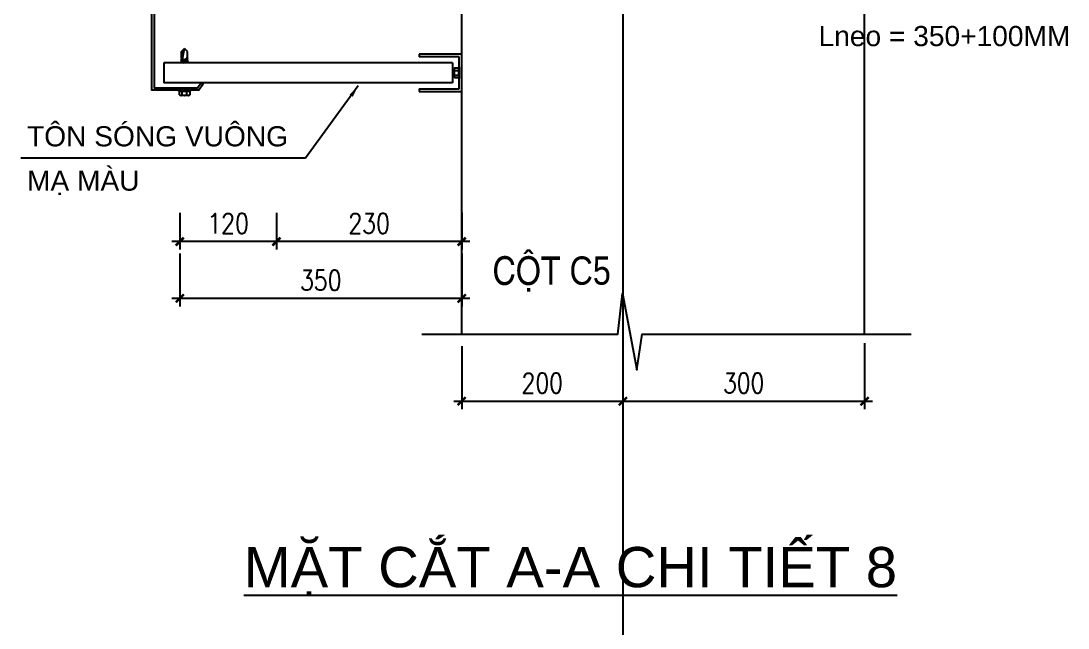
# Model space of a CAD drawing. Header units: inches. Extents: x 651127 to 1529722, y 768575 to 1021311.
# Drawn here: x 1240830 to 1253829, y 807685 to 815219 of the extents above; entities that cross this region are included whole.
import ezdxf
from ezdxf.enums import TextEntityAlignment as Align

# ---------------------------------------------------------------- set-up
doc = ezdxf.new("R2010")
doc.units = ezdxf.units.IN
doc.header["$LTSCALE"] = 1000
doc.header["$MEASUREMENT"] = 0
doc.linetypes.add('CENTER2', pattern=[1.125, 0.75, -0.125, 0.125, -0.125])
doc.layers.get('DEFPOINTS').update_dxf_attribs({"color": 8, "lineweight": 9})
for name, color, linetype in [('DWGshare.com_10', 7, 'Continuous'), ('DWGshare.com_16', 2, 'Continuous'), ('DWGshare.com_19', 136, 'Continuous'), ('DWGshare.com_25', 154, 'Continuous'), ('DWGshare.com_3', 7, 'Continuous'), ('DWGshare.com_32', 253, 'Continuous'), ('DWGshare.com_35', 9, 'Continuous'), ('DWGshare.com_4', 8, 'CENTER2')]:
    doc.layers.add(name, color=color, linetype=linetype)
doc.styles.add('DWGshare.com_14', font='romans.shx', dxfattribs={"width": 0.8})
doc.styles.add('DWGshare.com_3', font='VHELVEB.TTF')
doc.styles.add('DWGshare.com_4', font='romans.shx', dxfattribs={"width": 0.8})
doc.styles.add('DWGshare.com_5', font='VHELVCN.TTF')
doc.styles.add('DWGshare.com_6', font='VHELVEN.TTF')
doc.dimstyles.new('DWGshare.com_12', dxfattribs={"dimscale": 100, "dimtxt": 2, "dimasz": 1.5, "dimexe": 1.5, "dimexo": 1.5, "dimgap": 1, "dimtad": 1, "dimdec": 0, "dimlfac": 0.2, "dimzin": 0, "dimdsep": 46, "dimtxsty": 'DWGshare.com_14', "dimblk": 'DWGshare.com_1', "dimcen": 3, "dimdle": 1.5, "dimclrd": 256, "dimclre": 256, "dimclrt": 7, "dimadec": 0, "dimazin": 0, "dimtfac": 1, "dimtdec": 0, "dimtix": 1, "dimtmove": 2, "dimatfit": 3, "dimfxl": 1, "dimtolj": 1, "dimtzin": 0, "dimarcsym": 0})
doc.dimstyles.new('DWGshare.com_7', dxfattribs={"dimscale": 100, "dimtxt": 2.5, "dimasz": 1, "dimexe": 1, "dimexo": 1.5, "dimgap": 1, "dimtad": 1, "dimdec": 0, "dimlfac": 0.1, "dimzin": 0, "dimdsep": 46, "dimtxsty": 'DWGshare.com_4', "dimblk": 'DWGshare.com_1', "dimcen": 1.5, "dimdle": 1, "dimclrd": 256, "dimclre": 256, "dimclrt": 7, "dimadec": 0, "dimazin": 0, "dimtfac": 1, "dimtdec": 0, "dimtix": 1, "dimtmove": 2, "dimatfit": 3, "dimfxl": 1, "dimtolj": 1, "dimtzin": 0, "dimarcsym": 0})

# ---------------------------------------------------------------- blocks, each defined once
blk = doc.blocks.new('DWGshare.com_1')
at = {"color": 0, "linetype": 'ByBlock', "const_width": 0.3}
blk.add_lwpolyline([(-0.5, -0.5), (0.5, 0.5)], dxfattribs=at)
blk = doc.blocks.new('*D1031')
at = {"layer": 'DEFPOINTS', "color": 0, "ltscale": 100, "transparency": 16777216}
for p in [(1244002, 812989), (1246302, 812990), (1244002, 812481)]:
    blk.add_point(p, dxfattribs=at)
at = {"layer": 'DWGshare.com_19', "lineweight": -2, "ltscale": 100, "transparency": 16777216}
for p, q in [((1244002, 812839), (1244002, 812381)), ((1246302, 812840), (1246302, 812381)), ((1246402, 812481), (1243902, 812481))]:
    blk.add_line(p, q, dxfattribs=at)
at = {"layer": 'DWGshare.com_19', "lineweight": -2, "ltscale": 100, "transparency": 16777216, "xscale": 100, "yscale": 100, "zscale": 100, "rotation": 180}
blk.add_blockref('DWGshare.com_1', (1244002, 812481), dxfattribs=at)
at = {"layer": 'DWGshare.com_19', "lineweight": -2, "ltscale": 100, "transparency": 16777216, "xscale": 100, "yscale": 100, "zscale": 100}
blk.add_blockref('DWGshare.com_1', (1246302, 812481), dxfattribs=at)
at = {"layer": 'DWGshare.com_19', "color": 7, "ltscale": 100, "transparency": 16777216, "insert": (1245152, 812706), "char_height": 250, "attachment_point": 5, "style": 'DWGshare.com_4'}
blk.add_mtext('\\A1;230', dxfattribs=at)
blk = doc.blocks.new('*D1032')
at = {"layer": 'DEFPOINTS', "color": 0, "ltscale": 100, "transparency": 16777216}
for p in [(1242802, 812989), (1244002, 812989), (1242802, 812481)]:
    blk.add_point(p, dxfattribs=at)
at = {"layer": 'DWGshare.com_19', "lineweight": -2, "ltscale": 100, "transparency": 16777216}
for p, q in [((1242802, 812839), (1242802, 812381)), ((1244002, 812839), (1244002, 812381)), ((1244102, 812481), (1242702, 812481))]:
    blk.add_line(p, q, dxfattribs=at)
at = {"layer": 'DWGshare.com_19', "lineweight": -2, "ltscale": 100, "transparency": 16777216, "xscale": 100, "yscale": 100, "zscale": 100, "rotation": 180}
blk.add_blockref('DWGshare.com_1', (1242802, 812481), dxfattribs=at)
at = {"layer": 'DWGshare.com_19', "lineweight": -2, "ltscale": 100, "transparency": 16777216, "xscale": 100, "yscale": 100, "zscale": 100}
blk.add_blockref('DWGshare.com_1', (1244002, 812481), dxfattribs=at)
at = {"layer": 'DWGshare.com_19', "color": 7, "ltscale": 100, "transparency": 16777216, "insert": (1243402, 812706), "char_height": 250, "attachment_point": 5, "style": 'DWGshare.com_4'}
blk.add_mtext('\\A1;120', dxfattribs=at)
blk = doc.blocks.new('*D1033')
at = {"layer": 'DEFPOINTS', "color": 0, "ltscale": 100, "transparency": 16777216}
for p in [(1242802, 812481), (1246302, 812481), (1242802, 811776)]:
    blk.add_point(p, dxfattribs=at)
at = {"layer": 'DWGshare.com_19', "lineweight": -2, "ltscale": 100, "transparency": 16777216}
for p, q in [((1242802, 812331), (1242802, 811676)), ((1246302, 812331), (1246302, 811676)), ((1246402, 811776), (1242702, 811776))]:
    blk.add_line(p, q, dxfattribs=at)
at = {"layer": 'DWGshare.com_19', "lineweight": -2, "ltscale": 100, "transparency": 16777216, "xscale": 100, "yscale": 100, "zscale": 100, "rotation": 180}
blk.add_blockref('DWGshare.com_1', (1242802, 811776), dxfattribs=at)
at = {"layer": 'DWGshare.com_19', "lineweight": -2, "ltscale": 100, "transparency": 16777216, "xscale": 100, "yscale": 100, "zscale": 100}
blk.add_blockref('DWGshare.com_1', (1246302, 811776), dxfattribs=at)
at = {"layer": 'DWGshare.com_19', "color": 7, "ltscale": 100, "transparency": 16777216, "insert": (1244552, 812001), "char_height": 250, "attachment_point": 5, "style": 'DWGshare.com_4'}
blk.add_mtext('\\A1;350', dxfattribs=at)
blk = doc.blocks.new('*D1037')
at = {"layer": 'DEFPOINTS', "color": 0, "ltscale": 100, "transparency": 16777216}
for p in [(1246302, 811332), (1248302, 810794), (1248302, 810500)]:
    blk.add_point(p, dxfattribs=at)
at = {"layer": 'DWGshare.com_19', "lineweight": -2, "ltscale": 100, "transparency": 16777216}
for p, q in [((1246302, 811182), (1246302, 810400)), ((1248302, 810644), (1248302, 810400)), ((1246202, 810500), (1248402, 810500))]:
    blk.add_line(p, q, dxfattribs=at)
at = {"layer": 'DWGshare.com_19', "lineweight": -2, "ltscale": 100, "transparency": 16777216, "xscale": 100, "yscale": 100, "zscale": 100, "rotation": 180}
blk.add_blockref('DWGshare.com_1', (1246302, 810500), dxfattribs=at)
at = {"layer": 'DWGshare.com_19', "lineweight": -2, "ltscale": 100, "transparency": 16777216, "xscale": 100, "yscale": 100, "zscale": 100}
blk.add_blockref('DWGshare.com_1', (1248302, 810500), dxfattribs=at)
at = {"layer": 'DWGshare.com_19', "color": 7, "ltscale": 100, "transparency": 16777216, "insert": (1247302, 810725), "char_height": 250, "attachment_point": 5, "style": 'DWGshare.com_4'}
blk.add_mtext('\\A1;200', dxfattribs=at)
blk = doc.blocks.new('*D1038')
at = {"layer": 'DEFPOINTS', "color": 0, "ltscale": 100, "transparency": 16777216}
for p in [(1251302, 811369), (1248302, 810794), (1251302, 810500)]:
    blk.add_point(p, dxfattribs=at)
at = {"layer": 'DWGshare.com_19', "lineweight": -2, "ltscale": 100, "transparency": 16777216}
for p, q in [((1251302, 811219), (1251302, 810400)), ((1248302, 810644), (1248302, 810400)), ((1248202, 810500), (1251402, 810500))]:
    blk.add_line(p, q, dxfattribs=at)
at = {"layer": 'DWGshare.com_19', "lineweight": -2, "ltscale": 100, "transparency": 16777216, "xscale": 100, "yscale": 100, "zscale": 100, "rotation": 180}
blk.add_blockref('DWGshare.com_1', (1248302, 810500), dxfattribs=at)
at = {"layer": 'DWGshare.com_19', "lineweight": -2, "ltscale": 100, "transparency": 16777216, "xscale": 100, "yscale": 100, "zscale": 100}
blk.add_blockref('DWGshare.com_1', (1251302, 810500), dxfattribs=at)
at = {"layer": 'DWGshare.com_19', "color": 7, "ltscale": 100, "transparency": 16777216, "insert": (1249802, 810725), "char_height": 250, "attachment_point": 5, "style": 'DWGshare.com_4'}
blk.add_mtext('\\A1;300', dxfattribs=at)

msp = doc.modelspace()

# ---------------------------------------------------------------- linework, layer by layer
at = {"layer": 'DWGshare.com_19'}
msp.add_lwpolyline([(1245806.4, 811332.1), (1248239.9, 811332.1), (1248298.7, 811836.8), (1248476.9, 810890.5), (1248543.2, 811332.1), (1251882.5, 811332.1)], dxfattribs=at)
at = {"layer": 'DWGshare.com_25', "ltscale": 0.9}
for p, q in [((1242603, 814699.5), (1242603, 814449.5)), ((1246185.7, 814699.5), (1242603, 814699.5)), ((1246185.7, 814699.5), (1246185.7, 814449.5)), ((1246185.7, 814449.5), (1242603, 814449.5))]:
    msp.add_line(p, q, dxfattribs=at)
at = {"layer": 'DWGshare.com_3', "ltscale": 100}
for p, q in [((1251301.9, 811332.1), (1251301.9, 821628.9)), ((1246301.9, 811332.1), (1246301.9, 820105.1))]:
    msp.add_line(p, q, dxfattribs=at)
at = {"layer": 'DWGshare.com_32', "ltscale": 100}
for p, q in [((1245771.9, 814804.5), (1245771.9, 814774.5)), ((1246301.9, 814804.5), (1245771.9, 814804.5)), ((1246271.9, 814774.5), (1245771.9, 814774.5)), ((1246271.9, 814374.5), (1246271.9, 814774.5)), ((1246301.9, 814344.5), (1246301.9, 814804.5)), ((1245771.9, 814374.5), (1245771.9, 814344.5)), ((1245771.9, 814374.5), (1246271.9, 814374.5)), ((1245771.9, 814344.5), (1246301.9, 814344.5))]:
    msp.add_line(p, q, dxfattribs=at)
at = {"layer": 'DWGshare.com_32', "ltscale": 0.9}
msp.add_lwpolyline([(1242746.6, 815535.9), (1242746.6, 816336.5), (1242776.6, 816336.5), (1242776.6, 815516.3), (1242485.7, 815388.9), (1242485.7, 814388.9), (1243023.7, 814388.9), (1243065.4, 814449.5), (1243090.1, 814432.5), (1243039.5, 814358.9), (1242455.7, 814358.9), (1242455.7, 815408.5)], close=True, dxfattribs=at)
at = {"layer": 'DWGshare.com_35'}
for p, q in [((1242823.9, 814839.6), (1242861.7, 814877.3)), ((1242823.9, 814752), (1242823.9, 814839.6)), ((1242823.9, 814839.6), (1242836.1, 814839.6)), ((1242836.1, 814750.6), (1242861.7, 814877.3)), ((1242836.1, 814839.6), (1242861.7, 814877.3)), ((1242836.1, 814750.6), (1242836.1, 814839.6)), ((1242899.5, 814839.6), (1242861.7, 814877.3)), ((1242899.5, 814748.7), (1242899.5, 814839.6)), ((1242816.7, 814725.4), (1242906.7, 814741.5)), ((1242816.7, 814725.4), (1242823.9, 814732.7)), ((1242816.7, 814725.4), (1242823.9, 814718.2)), ((1242816.7, 814702.9), (1242906.7, 814719)), ((1242816.7, 814702.9), (1242823.9, 814710.2)), ((1242816.7, 814702.9), (1242820.1, 814699.5)), ((1242819.6, 814747.7), (1242823.9, 814752)), ((1242819.6, 814747.7), (1242836.1, 814750.6)), ((1242819.6, 814747.7), (1242823.9, 814743.4)), ((1242836.1, 814750.6), (1242823.9, 814752)), ((1242836.1, 814750.6), (1242823.9, 814743.4)), ((1242823.9, 814732.7), (1242899.5, 814748.7)), ((1242823.9, 814732.7), (1242823.9, 814743.4)), ((1242823.9, 814718.2), (1242899.5, 814734.3)), ((1242823.9, 814710.2), (1242899.5, 814726.2)), ((1242823.9, 814710.2), (1242823.9, 814718.2)), ((1242841.9, 814699.5), (1242899.5, 814711.8)), ((1242906.7, 814741.5), (1242899.5, 814748.7)), ((1242906.7, 814741.5), (1242899.5, 814734.3)), ((1242899.5, 814726.2), (1242899.5, 814734.3)), ((1242906.7, 814719), (1242899.5, 814726.2)), ((1242906.7, 814719), (1242899.5, 814711.8)), ((1242899.5, 814703.7), (1242899.5, 814711.8)), ((1242903.7, 814699.5), (1242899.5, 814703.7)), ((1246214.6, 814637.5), (1246261.8, 814637.5)), ((1246261.8, 814645), (1246261.8, 814504)), ((1246261.8, 814645), (1246269.3, 814645)), ((1246269.3, 814645), (1246269.3, 814504)), ((1246207.5, 814528.3), (1246207.5, 814620.8)), ((1246214.6, 814604.1), (1246261.8, 814604.1)), ((1246214.6, 814545), (1246261.8, 814545)), ((1246261.8, 814511.5), (1246214.6, 814511.5)), ((1246269.3, 814504), (1246261.8, 814504)), ((1246269.3, 814628.6), (1246271.9, 814628.6)), ((1246269.3, 814520.5), (1246271.9, 814520.5)), ((1246271.9, 814628.6), (1246271.9, 814520.5)), ((1242791.2, 814356.3), (1242932.2, 814356.3)), ((1242791.2, 814348.8), (1242791.2, 814356.3)), ((1242791.2, 814348.8), (1242932.2, 814348.8)), ((1242798.7, 814301.5), (1242798.7, 814348.8)), ((1242807.7, 814358.9), (1242915.8, 814358.9)), ((1242807.7, 814356.3), (1242807.7, 814358.9)), ((1242908, 814294.5), (1242815.4, 814294.5)), ((1242832.2, 814301.5), (1242832.2, 814348.8)), ((1242891.3, 814301.5), (1242891.3, 814348.8)), ((1242915.8, 814356.3), (1242915.8, 814358.9)), ((1242924.7, 814348.8), (1242924.7, 814301.5)), ((1242932.2, 814356.3), (1242932.2, 814348.8))]:
    msp.add_line(p, q, dxfattribs=at)
for centre, radius, start, end in [((1246231, 814620.8), 23.4, 134.51051, 225.48949), ((1246273.4, 814574.5), 65.8, 153.32156, 206.67844), ((1246207.5, 814545), 2.7034e-12, 34.3461, 28.21321), ((1246231, 814528.3), 23.4, 134.51051, 225.48949), ((1242815.4, 814317.9), 23.4, 224.51051, 315.48949), ((1242861.7, 814360.3), 65.8, 243.32156, 296.67844), ((1242908, 814317.9), 23.4, 224.51051, 315.48949), ((1242891.3, 814294.5), 2.7034e-12, 124.3461, 118.21321)]:
    msp.add_arc(centre, radius, start, end, dxfattribs=at)
msp.add_open_spline([(1242836.1, 814750.6), (1242840.1, 814747.2), (1242854.5, 814735.1), (1242888.2, 814748.9), (1242897.7, 814776.4), (1242899, 814791.5), (1242899.5, 814797.5)], degree=3, knots=[0, 0, 0, 0, 15.2316241, 54.6754093, 82.1600205, 100.1389207, 100.1389207, 100.1389207, 100.1389207], dxfattribs=at)
at = {"layer": 'DWGshare.com_4', "ltscale": 1000}
msp.add_line((1248301.9, 826156.9), (1248301.9, 789662.6), dxfattribs=at)

# ---------------------------------------------------------------- texts
at = {"layer": 'DWGshare.com_10', "style": 'DWGshare.com_6'}
for s, p in [('Lneo = 350+100MM', (1250731.6, 814906.3)), ('TOÂN SOÙNG VUOÂNG', (1240905.7, 813662.2)), ('MAÏ MAØU', (1240905.7, 813112.3))]:
    msp.add_text(s, height=250, dxfattribs=at).set_placement(p)
at = {"layer": 'DWGshare.com_10', "style": 'DWGshare.com_3'}
msp.add_text('%%UMAËT CAÉT A-A CHI TIEÁT 8', height=500, dxfattribs=at).set_placement((1247651.2, 808191.4), align=Align.CENTER)
at = {"layer": 'DWGshare.com_16', "color": 2, "linetype": 'Continuous', "style": 'DWGshare.com_5'}
msp.add_text('COÄT C5', height=350, dxfattribs=at).set_placement((1246685.4, 811946.2))

# ---------------------------------------------------------------- dimensions: what is measured, and where the dimension line sits
at = {"layer": 'DWGshare.com_19', "ltscale": 100}
for base, p1, p2, picture, middle in [((1242801.9, 812480.7), (1244001.9, 812988.8), (1242801.9, 812988.8), '*D1032', (1243401.9, 812705.7)), ((1244001.9, 812480.7), (1246301.9, 812989.6), (1244001.9, 812988.8), '*D1031', (1245151.9, 812705.7)), ((1242801.9, 811775.9), (1246301.9, 812480.7), (1242801.9, 812480.7), '*D1033', (1244551.9, 812000.9)), ((1248301.9, 810500.1), (1246301.9, 811332.1), (1248301.9, 810793.6), '*D1037', (1247301.9, 810725.1)), ((1251301.9, 810500.1), (1248301.9, 810793.6), (1251301.9, 811368.5), '*D1038', (1249801.9, 810725.1))]:
    dim = msp.add_linear_dim(base=base, p1=p1, p2=p2, dimstyle='DWGshare.com_7', dxfattribs=at)
    dim.commit()
    dim.dimension.update_dxf_attribs({"geometry": picture, "text_midpoint": middle})

# ---------------------------------------------------------------- leaders
at = {"layer": 'DWGshare.com_19'}
msp.add_leader([(1245018.3, 814413.4), (1244363.6, 813517.8), (1240830, 813517.8)], dimstyle='DWGshare.com_12', override={"dimtad": 0}, dxfattribs=at)

doc.saveas('drawing.dxf')
